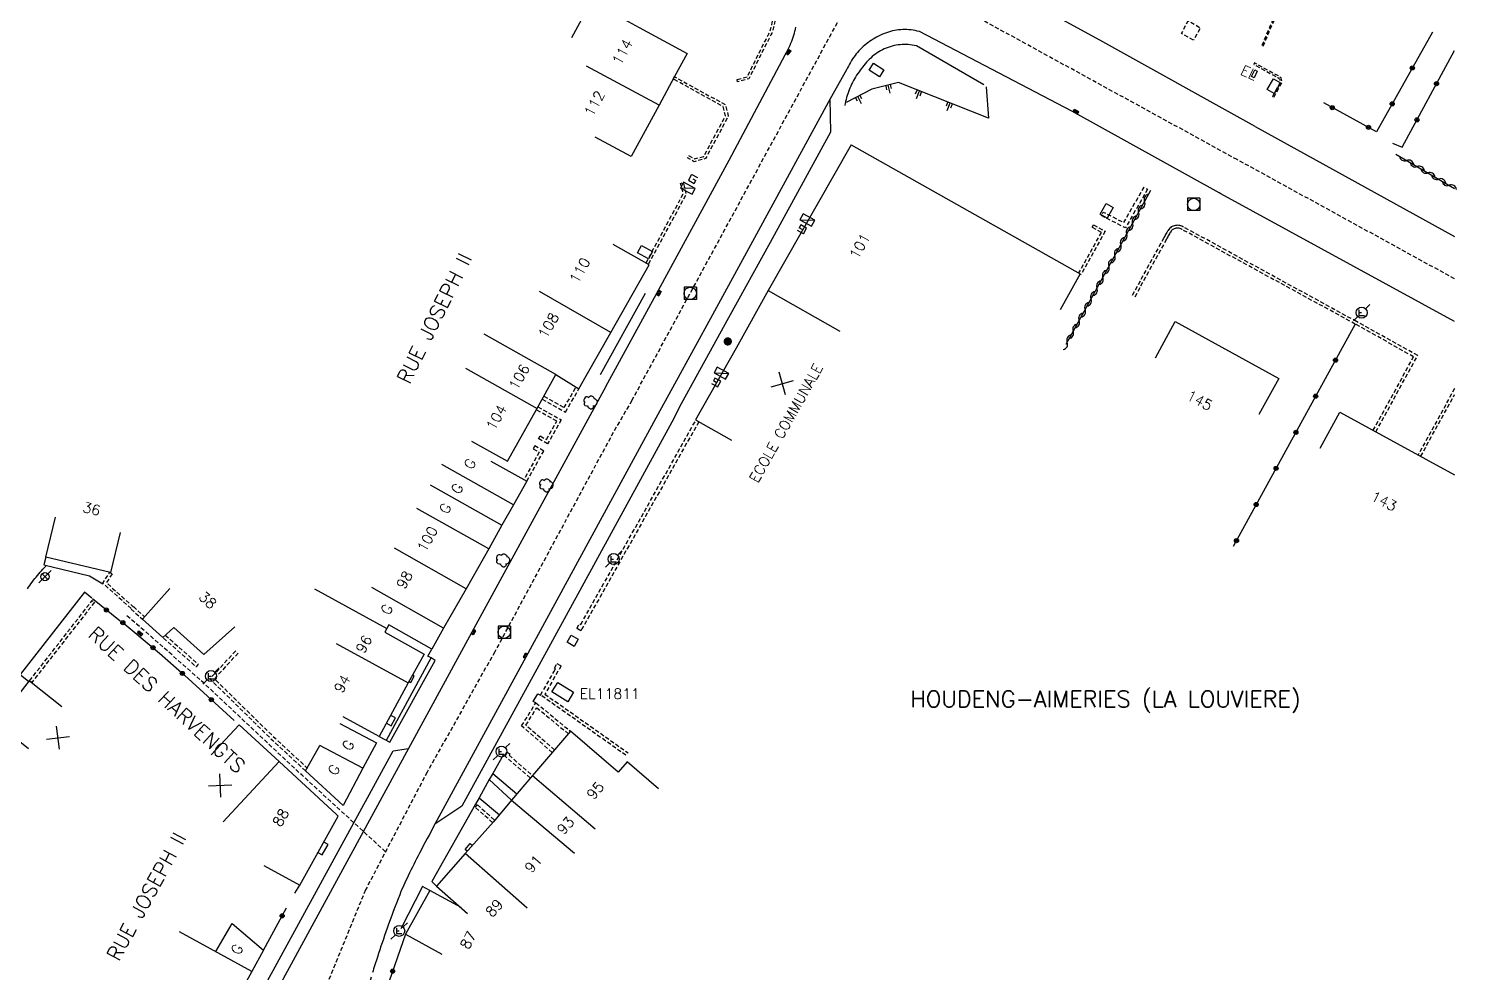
# Model space of a CAD drawing. Header units: millimetres. Extents: x 132999 to 134001, y 131000 to 132000.
# Drawn here: x 133826.9 to 134000.3, y 131203.3 to 131318 of the extents above; entities that cross this region are included whole.
import ezdxf
from ezdxf.enums import TextEntityAlignment as Align

# ---------------------------------------------------------------- set-up
doc = ezdxf.new("R2010")
doc.units = ezdxf.units.MM
doc.linetypes.add('DASHED', pattern=[0.75, 0.5, -0.25])
doc.layers.get('0').update_dxf_attribs({"linetype": 'CONTINUOUS'})
for name, color, linetype in [('W0001', 6, 'DASHED'), ('W0008', 7, 'CONTINUOUS'), ('W0017', 7, 'CONTINUOUS'), ('W0100', 7, 'CONTINUOUS'), ('W0112', 1, 'DASHED'), ('W0211', 2, 'CONTINUOUS'), ('W0300', 7, 'CONTINUOUS'), ('W0310', 3, 'CONTINUOUS'), ('W0322', 7, 'CONTINUOUS'), ('W0400', 7, 'CONTINUOUS'), ('W0420', 7, 'CONTINUOUS'), ('W0432', 7, 'CONTINUOUS'), ('W0454', 7, 'CONTINUOUS'), ('W0471', 7, 'CONTINUOUS'), ('W0980', 7, 'CONTINUOUS'), ('W0984', 7, 'CONTINUOUS'), ('W0989', 7, 'CONTINUOUS'), ('W0991', 7, 'CONTINUOUS'), ('W1102', 7, 'CONTINUOUS'), ('W1471', 7, 'CONTINUOUS'), ('W1473', 7, 'CONTINUOUS')]:
    doc.layers.add(name, color=color, linetype=linetype)
doc.styles.get("Standard").update_dxf_attribs({"font": 'romans.shx', "width": 0.85})

# ---------------------------------------------------------------- blocks, each defined once
blk = doc.blocks.new('T400')
for p, q in [((-0.15, 0.3), (0.15, 0.3)), ((-0.15, -0.25), (-0.15, 0.3)), ((-0.15, 0.15), (0.15, 0.15)), ((-0.15, 0), (0.15, 0)), ((0.15, 0.3), (0.15, -0.25)), ((-0.15, -0.15), (0.15, -0.15)), ((-0.15, -0.25), (-0.15, -0.3)), ((-0.15, -0.3), (0.15, -0.3)), ((0.15, -0.3), (0.15, -0.25))]:
    blk.add_line(p, q)
blk = doc.blocks.new('T471')
for p, q in [((-0.333334, 0.333334), (-0.333334, -0.333334)), ((-0.333334, 0), (0, 0)), ((0.500001, 0.500001), (1.000002, 1.000002)), ((-0.500001, -0.500001), (-1.000002, -1.000002)), ((-0.333334, -0.333334), (0.333334, -0.333334))]:
    blk.add_line(p, q)
blk.add_ellipse((0, 0), major_axis=(0.471405, 0.471405), ratio=1, start_param=5.4977871438, end_param=11.780972451)
blk = doc.blocks.new('t991o')
at = {"color": 0, "linetype": 'Continuous'}
for p, q in [((-1, 1), (1, -1)), ((-1, -1), (1, 1))]:
    blk.add_line(p, q, dxfattribs=at)
blk = doc.blocks.new('t322o')
at = {"color": 0, "linetype": 'Continuous'}
for radius in [0.25, 0.15]:
    blk.add_circle((0, 0), radius, dxfattribs=at)
blk = doc.blocks.new('t310o')
at = {"color": 0, "linetype": 'Continuous'}
for centre, start, end in [((-0.5, 0.38), 216.8699, 323.1304), ((0.5, -0.37), 36.8699, 143.1303)]:
    blk.add_arc(centre, 0.625, start, end, dxfattribs=at)
blk = doc.blocks.new('T420')
for p, q in [((0.75, 0.75), (-0.75, 0.75)), ((-0.75, 0.75), (-0.75, -0.75)), ((0.75, 0.75), (0.75, -0.75)), ((0.75, -0.75), (-0.75, -0.75))]:
    blk.add_line(p, q)
blk.add_ellipse((0, 0), major_axis=(-0.53, 0.53), ratio=1, start_param=3.926991, end_param=10.210176)
blk = doc.blocks.new('t112o')
at = {"color": 0, "linetype": 'Continuous'}
for p, q in [((-0.5, 0.5), (0.5, 0.5)), ((-0.5, -0.5), (-0.5, 0.5)), ((0.5, 0.5), (0.5, -0.5)), ((0.5, -0.5), (-0.5, -0.5))]:
    blk.add_line(p, q, dxfattribs=at)
blk = doc.blocks.new('T300')
for p, q in [((-0.8, 0.51), (-0.86, 0.34)), ((-0.86, 0.34), (-0.86, 0.17)), ((-0.86, 0.17), (-0.74, 0.06)), ((-0.69, 0.63), (-0.8, 0.51)), ((-0.8, -0.06), (-0.74, 0.06)), ((-0.74, 0.06), (-0.69, 0.11)), ((-0.57, 0.69), (-0.69, 0.63)), ((-0.46, 0.69), (-0.57, 0.69)), ((-0.29, 0.63), (-0.46, 0.69)), ((-0.29, 0.63), (-0.17, 0.74)), ((-0.23, 0.57), (-0.29, 0.63)), ((-0.17, 0.74), (-0.06, 0.8)), ((-0.06, 0.8), (0.06, 0.8)), ((0.06, 0.8), (0.23, 0.74)), ((0.23, 0.74), (0.34, 0.63)), ((0.34, 0.63), (0.4, 0.51)), ((0.46, 0.46), (0.34, 0.46)), ((0.4, 0.51), (0.4, 0.46)), ((0.57, 0.4), (0.46, 0.46)), ((0.57, 0.4), (0.69, 0.29)), ((0.69, 0.29), (0.74, 0.17)), ((0.74, 0.06), (0.69, -0.17)), ((0.74, 0.17), (0.74, 0.06)), ((-0.8, -0.17), (-0.8, -0.06)), ((-0.8, -0.23), (-0.8, -0.17)), ((-0.74, -0.34), (-0.8, -0.23)), ((-0.69, -0.4), (-0.74, -0.34)), ((-0.51, -0.46), (-0.69, -0.4)), ((-0.4, -0.46), (-0.51, -0.46)), ((-0.4, -0.46), (-0.34, -0.46)), ((-0.34, -0.46), (-0.34, -0.4)), ((-0.34, -0.51), (-0.34, -0.46)), ((-0.29, -0.63), (-0.34, -0.51)), ((-0.17, -0.74), (-0.29, -0.63)), ((-0.06, -0.8), (-0.17, -0.74)), ((0.06, -0.8), (-0.06, -0.8)), ((0.17, -0.74), (0.06, -0.8)), ((0.23, -0.69), (0.17, -0.74)), ((0.29, -0.46), (0.23, -0.46)), ((0.29, -0.63), (0.23, -0.69)), ((0.46, -0.4), (0.29, -0.46)), ((0.34, -0.51), (0.29, -0.63)), ((0.34, -0.51), (0.34, -0.46)), ((0.57, -0.34), (0.46, -0.4)), ((0.63, -0.29), (0.57, -0.34)), ((0.69, -0.17), (0.63, -0.29))]:
    blk.add_line(p, q)
blk = doc.blocks.new('T432')
at = {"flags": 128}
for points in [[(-0.4, 2.1), (-0.4, 1.3)], [(-0.39, 2.1), (0.41, 2.1)], [(0.8, 0.8), (-0.8, 0.8)], [(-0.8, 0.8), (-0.8, 0)], [(0.8, 0.8), (-0.8, 0)], [(-0.8, 0), (0.8, 0)], [(-0.4, 1.3), (0.4, 1.3)], [(0, 1.7), (0.4, 1.7)], [(0.4, 1.3), (0.4, 1.7)], [(0.8, 0), (0.8, 0.8)]]:
    blk.add_lwpolyline(points, dxfattribs=at)
blk = doc.blocks.new('T454')
for p, q in [((-0.25, 0.25), (0.25, -0.25)), ((-0.25, -0.25), (0.25, 0.25)), ((0.75, 0.75), (0.375, 0.375)), ((-0.375, -0.375), (-0.75, -0.75))]:
    blk.add_line(p, q)
blk.add_ellipse((0, 0), major_axis=(0.354, 0.354), ratio=1, start_param=5.497787143782138, end_param=11.78097245096172)
blk = doc.blocks.new('t211o')
at = {"color": 0, "linetype": 'Continuous'}
for p, q in [((-0.29, 0.5), (-0.29, 0)), ((0, 1), (0, 0)), ((0.29, 0.5), (0.29, 0))]:
    blk.add_line(p, q, dxfattribs=at)
blk = doc.blocks.new('T1471')
at = {"color": 0, "linetype": 'Continuous', "flags": 128}
blk.add_lwpolyline([(-0.75, -0.5), (-0.75, 0.5), (0.75, 0.5), (0.75, -0.5), (-0.75, -0.5)], dxfattribs=at)
blk = doc.blocks.new('T1473')
at = {"color": 0, "linetype": 'Continuous', "const_width": 0.5, "flags": 128}
blk.add_lwpolyline([(-0.25, 0, 1), (0.25, 0, 1)], format="xyb", close=True, dxfattribs=at)

msp = doc.modelspace()

# ---------------------------------------------------------------- linework, layer by layer
at = {"layer": 'W0001', "flags": 128}
for points in [[(133973.61, 131302.06), (133938.96, 131321.05), (133921.19, 131331), (133894.32, 131345.95), (133888.4, 131349.64), (133883.14, 131352.42), (133872.4, 131356.8), (133860.84, 131360.55), (133843.05, 131365.06), (133832.34, 131367.69), (133823.74, 131369.18), (133815.23, 131370.06)], [(133900.12, 131272.8), (133929.29, 131326.46)], [(133870.22, 131218.01), (133860.05, 131227.33), (133852.9, 131234.04), (133848.41, 131238.26), (133846.65, 131239.83), (133842.63, 131243.38), (133840.12, 131245.55), (133838.69, 131246.76)]]:
    msp.add_lwpolyline(points, dxfattribs=at)
at = {"layer": 'W0001'}
for points in [[(134000, 131287.58), (133973.61, 131302.06)], [(133900.12, 131272.8), (133897.87, 131268.93), (133883.48, 131242.29), (133875.27, 131227.67), (133867.79, 131213.36), (133860.29, 131195.06), (133854.2, 131179.25)]]:
    msp.add_lwpolyline(points, dxfattribs=at)
at = {"layer": 'W0008', "flags": 128}
for points in [[(133975.78, 131306.09), (133956.92, 131316.58), (133946.19, 131322.48)], [(133896.97, 131274.52), (133903.37, 131286.2), (133911.92, 131302), (133918.74, 131314.78), (133918.87, 131315.01), (133918.99, 131315.25), (133919.11, 131315.49), (133919.22, 131315.72), (133919.33, 131315.96), (133919.43, 131316.2), (133919.53, 131316.44), (133919.62, 131316.68), (133919.7, 131316.92), (133919.78, 131317.17), (133919.85, 131317.41), (133919.92, 131317.65), (133919.98, 131317.9), (133920.03, 131318.14)], [(133971.44, 131298.03), (133953.54, 131307.96), (133935.04, 131317.61), (133934.78, 131317.67), (133934.53, 131317.73), (133934.27, 131317.77), (133934.02, 131317.81), (133933.76, 131317.83), (133933.51, 131317.85), (133933.26, 131317.85), (133933.01, 131317.85), (133932.76, 131317.84), (133932.51, 131317.82), (133932.26, 131317.78), (133932.01, 131317.74), (133931.77, 131317.69), (133931.52, 131317.63), (133931.28, 131317.56), (133931.03, 131317.48), (133930.79, 131317.39), (133930.55, 131317.29), (133930.3, 131317.18), (133930.07, 131317.06), (133929.84, 131316.94), (133929.62, 131316.81), (133929.4, 131316.68), (133929.19, 131316.55), (133928.98, 131316.41), (133928.78, 131316.26), (133928.59, 131316.11), (133928.4, 131315.95), (133928.21, 131315.79), (133928.03, 131315.62), (133927.86, 131315.45), (133927.69, 131315.27), (133927.53, 131315.09), (133927.37, 131314.9), (133927.22, 131314.7), (133927.07, 131314.5), (133926.93, 131314.3), (133926.79, 131314.09), (133926.66, 131313.87), (133926.53, 131313.65), (133926.41, 131313.43), (133926.3, 131313.2), (133926.19, 131312.96), (133924.18, 131309.43), (133915.25, 131292.99), (133909.9, 131283.23), (133905.32, 131274.81), (133903.28, 131271.09)], [(133924.17, 131309.43), (133924.24, 131305.4), (133916.9, 131292), (133911.84, 131282.83), (133906.12, 131272.4), (133904.96, 131270.17)], [(133904.96, 131270.17), (133888.58, 131240.19), (133879.49, 131223.54), (133876.22, 131221.35)], [(133826.75, 131249.92), (133826.89, 131250.13), (133827.04, 131250.34), (133827.18, 131250.55), (133827.33, 131250.76), (133827.49, 131250.97), (133827.64, 131251.17), (133827.8, 131251.37), (133827.96, 131251.57), (133828.13, 131251.76), (133828.3, 131251.95), (133828.47, 131252.14), (133828.64, 131252.33), (133828.82, 131252.52), (133829, 131252.7)], [(133834.58, 131248.79), (133833.67, 131249.52), (133825.85, 131239.52), (133826.92, 131238.68)], [(133870.34, 131231.54), (133875.77, 131241.54)], [(133884.51, 131229.75), (133883.24, 131227.49), (133882.82, 131226.76), (133881.59, 131224.57), (133881.14, 131223.77), (133875.83, 131214.39), (133876.43, 131213.81)], [(133883.24, 131227.49), (133886.17, 131225.03)], [(133882.82, 131226.76), (133885.52, 131224.25)], [(133881.14, 131223.77), (133881.3, 131223.63)], [(133881.59, 131224.57), (133884.05, 131222.5)], [(133875.6, 131213.31), (133874.7, 131213.79), (133872.09, 131208.63)]]:
    msp.add_lwpolyline(points, dxfattribs=at)
at = {"layer": 'W0008'}
for points in [[(133975.78, 131306.09), (134000, 131292.74)], [(134000, 131282.39), (133971.64, 131297.92), (133971.44, 131298.03)], [(133896.97, 131274.52), (133881.67, 131246.44), (133873.03, 131230.56), (133857.26, 131201.61), (133850.47, 131189.13), (133850.89, 131193.13), (133871.13, 131230.26), (133873.03, 131230.56)], [(133869.47, 131232), (133870.76, 131231.32), (133876.25, 131241.23), (133875.77, 131241.54), (133875.36, 131241.77), (133875.83, 131242.62)], [(133873.08, 131238.69), (133873.28, 131238.57), (133873.71, 131239.34), (133873.51, 131239.45)], [(133888.47, 131236.08), (133888.16, 131236.27), (133888.72, 131237.19), (133889.03, 131237.01)], [(133870.34, 131233.61), (133870.91, 131233.31), (133871.44, 131234.26), (133870.86, 131234.57)], [(133862.01, 131217.91), (133862.54, 131217.61), (133863.24, 131218.89), (133862.72, 131219.18)], [(133880.15, 131218.06), (133879.88, 131218.29), (133880.49, 131219.01), (133880.77, 131218.76)]]:
    msp.add_lwpolyline(points, dxfattribs=at)
for points in [[(133903.28, 131271.09), (133887.01, 131241.19), (133876.22, 131221.35, 0.004717), (133874.35, 131217.83, 0.006139), (133872.97, 131215.09, 0.018837), (133871.94, 131212.78, 0.010967), (133870.42, 131208.71, 0.003886), (133869.23, 131205.2, 0.007302), (133868.64, 131203.32, 0.003382)], [(133868.48, 131202.78, 0.000408), (133867.22, 131198.33, 0.007135)]]:
    msp.add_lwpolyline(points, format="xyb", dxfattribs=at)
at = {"layer": 'W0017', "flags": 128}
for points in [[(133896.31, 131275.97), (133901.77, 131285.86)], [(133828.98, 131253.79), (133828.75, 131252.84), (133834.29, 131251.51), (133835.92, 131250.55)]]:
    msp.add_lwpolyline(points, dxfattribs=at)
at = {"layer": 'W0100', "flags": 128}
for points in [[(133892.83, 131316.9), (133895.23, 131321.28), (133901.03, 131318.11), (133906.82, 131314.94), (133905.3, 131312.14), (133903.43, 131308.67), (133900.05, 131302.43), (133895.66, 131304.81)], [(133926.73, 131303.87), (133916.67, 131286.15), (133912.77, 131279.18), (133907.87, 131270.44), (133912.23, 131267.99)], [(133926.75, 131303.86), (133954.56, 131288.2), (133952.11, 131283.84)], [(133894.58, 131275.82), (133897.58, 131281.06), (133902.22, 131289.28), (133897.86, 131291.74)], [(133838.01, 131256.76), (133836.84, 131251.9), (133828.97, 131253.79), (133830.14, 131258.65)], [(133844.02, 131249.98), (133840.71, 131246.24), (133843.19, 131244.03), (133844.51, 131245.22), (133848.18, 131241.96), (133851.91, 131245.33)], [(133826.87, 131230.52), (133822.94, 131233.62), (133827, 131238.76), (133830.92, 131235.66)], [(133864.47, 131222.33), (133864.45, 131222.35), (133864.28, 131222.51), (133857.31, 131228.95), (133852.46, 131233.43), (133849.07, 131229.76)], [(133865.09, 131223.61), (133865.09, 131223.61), (133860.5, 131227.84), (133862.23, 131230.89)]]:
    msp.add_lwpolyline(points, dxfattribs=at)
for points in [[(133975.33, 131312.17), (133975.74, 131312.95), (133976.04, 131312.79), (133975.69, 131312.01)], [(133891.14, 131238.56), (133893.05, 131237.38), (133892.34, 131236.23), (133890.43, 131237.42)]]:
    msp.add_lwpolyline(points, close=True, dxfattribs=at)
at = {"layer": 'W0100'}
for points in [[(133963.69, 131278), (133966.09, 131282.39), (133978.66, 131275.48), (133976.25, 131271.11)], [(133880.66, 131267.87), (133885.03, 131265.44), (133888.54, 131271.73), (133890.9, 131275.95), (133893.69, 131274.24), (133894.58, 131275.82)], [(133983.7, 131267.02), (133986.09, 131271.41), (134000, 131263.77)], [(133882.99, 131265.44), (133887.36, 131263.01), (133885.76, 131260.15), (133884.36, 131257.65), (133882.75, 131254.78), (133880, 131249.94), (133877.27, 131245.16), (133875.83, 131242.62), (133870.63, 131245.58), (133870.12, 131244.68), (133874.93, 131242.02), (133872.99, 131238.52), (133869.47, 131232), (133865.07, 131234.37)], [(133864.69, 131233.59), (133869.11, 131231.24), (133867.46, 131228.14), (133865.09, 131223.61)], [(133903.35, 131225.66), (133899.56, 131228.92), (133898.47, 131227.65), (133892.68, 131232.63), (133888.06, 131227.27), (133885.52, 131224.25), (133883.33, 131221.64), (133879.9, 131217.78), (133876.43, 131213.81), (133880.19, 131210.52)], [(133855.43, 131216.35), (133859.8, 131213.93), (133864.47, 131222.33)], [(133879.39, 131211.22), (133875.6, 131213.31), (133872.66, 131207.98), (133877.04, 131205.57)], [(133849.62, 131205.87), (133851.6, 131209.27), (133851.6, 131209.27), (133855.42, 131206.05), (133855.42, 131206.05), (133854.01, 131203.48), (133849.6, 131195.4), (133847.11, 131190.88), (133845.28, 131191.83), (133843.24, 131188.11), (133838.86, 131190.51)]]:
    msp.add_lwpolyline(points, dxfattribs=at)
at = {"layer": 'W0112', "flags": 128}
for points in [[(133912.9, 131311.79), (133914.13, 131312.11), (133916.18, 131316.24), (133916.31, 131316.46), (133916.43, 131316.67), (133916.54, 131316.89), (133916.65, 131317.1), (133916.74, 131317.32), (133916.83, 131317.54), (133916.91, 131317.76), (133916.99, 131317.99), (133917.06, 131318.21), (133917.11, 131318.44), (133917.17, 131318.68), (133917.21, 131318.91), (133917.25, 131319.15), (133917.28, 131319.39), (133917.3, 131319.63), (133917.32, 131319.87), (133917.33, 131320.12), (133917.33, 131320.37), (133917.33, 131320.61), (133917.32, 131320.86), (133917.3, 131321.1), (133917.28, 131321.34), (133917.26, 131321.58), (133917.22, 131321.82), (133917.18, 131322.06), (133917.14, 131322.29), (133917.09, 131322.53), (133917.04, 131322.76), (133916.97, 131322.99), (133916.91, 131323.22), (133916.83, 131323.45), (133916.75, 131323.68), (133916.67, 131323.91), (133916.58, 131324.14), (133916.48, 131324.36), (133916.38, 131324.59), (133916.31, 131324.73), (133900.81, 131332.9), (133892.34, 131334.61), (133880.63, 131336.72), (133880.68, 131337), (133892.39, 131334.89), (133900.91, 131333.17), (133916.52, 131324.94), (133916.63, 131324.71), (133916.74, 131324.48), (133916.84, 131324.25), (133916.93, 131324.01), (133917.02, 131323.78), (133917.1, 131323.54), (133917.18, 131323.31), (133917.25, 131323.07), (133917.31, 131322.83), (133917.37, 131322.59), (133917.42, 131322.35), (133917.46, 131322.1), (133917.5, 131321.86), (133917.54, 131321.61), (133917.56, 131321.37), (133917.59, 131321.12), (133917.6, 131320.87), (133917.61, 131320.62), (133917.61, 131320.37), (133917.61, 131320.11), (133917.6, 131319.86), (133917.58, 131319.61), (133917.56, 131319.35), (133917.53, 131319.11), (133917.49, 131318.86), (133917.44, 131318.62), (133917.39, 131318.38), (133917.33, 131318.14), (133917.26, 131317.9), (133917.18, 131317.67), (133917.1, 131317.44), (133917, 131317.21), (133916.9, 131316.98), (133916.79, 131316.76), (133916.68, 131316.54), (133916.56, 131316.32), (133916.42, 131316.1), (133914.33, 131311.87), (133912.97, 131311.51)], [(133976.75, 131315.83), (133979.75, 131322.89), (133979.59, 131322.96), (133976.59, 131315.9)], [(133968.29, 131316.56), (133966.84, 131317.39), (133967.67, 131318.92), (133969.15, 131318.06)], [(133978.07, 131309.64), (133979.07, 131311.52), (133978.93, 131311.94), (133978.68, 131312.18), (133975.73, 131313.8), (133975.64, 131313.63), (133978.56, 131312.02), (133978.76, 131311.83), (133978.86, 131311.53), (133977.9, 131309.73)], [(133907.02, 131302.55), (133907.74, 131302.15), (133908.85, 131302.46), (133911.49, 131307.37), (133911.2, 131308.52), (133905.14, 131311.85), (133905.3, 131312.13), (133911.48, 131308.73), (133911.83, 131307.33), (133909.07, 131302.19), (133907.7, 131301.81), (133906.87, 131302.27)], [(133901.85, 131289.54), (133906.36, 131297.89), (133906.05, 131299.18), (133906.37, 131299.26), (133906.71, 131297.84), (133902.14, 131289.38)], [(133962.73, 131298.47), (133960.04, 131293.76), (133957.12, 131295.26), (133957.35, 131295.7), (133959.84, 131294.42), (133962.3, 131298.72)], [(133837.04, 131251.76), (133836.34, 131250.67), (133839.59, 131247.76), (133839.36, 131247.52), (133835.91, 131250.61), (133836.76, 131251.94)], [(133834.89, 131248.31), (133827.27, 131238.55), (133827, 131238.76), (133834.62, 131248.53)]]:
    msp.add_lwpolyline(points, close=True, dxfattribs=at)
at = {"layer": 'W0112'}
for points in [[(133954.33, 131288.22), (133957.14, 131293.23), (133956, 131293.86), (133956.16, 131294.14), (133956.16, 131294.14), (133957.59, 131293.36), (133954.61, 131288.06)], [(133990.44, 131269.02), (133995.52, 131278.27), (133988.11, 131282.39), (133967.08, 131293.89), (133967.06, 131293.89), (133967.05, 131293.91), (133967.03, 131293.91), (133967.02, 131293.92), (133967, 131293.94), (133966.97, 131293.94), (133966.95, 131293.95), (133966.94, 131293.97), (133966.92, 131293.97), (133966.91, 131293.98), (133966.91, 131293.98), (133966.78, 131294.03), (133966.66, 131294.06), (133966.52, 131294.08), (133966.38, 131294.09), (133966.25, 131294.08), (133966.11, 131294.06), (133965.97, 131294.03), (133965.84, 131293.98), (133965.72, 131293.94), (133965.61, 131293.88), (133965.5, 131293.78), (133965.39, 131293.69), (133965.3, 131293.59), (133965.22, 131293.47), (133965.14, 131293.36), (133965.06, 131293.23), (133965, 131293.11), (133964.92, 131292.97), (133964.86, 131292.84), (133964.8, 131292.72), (133964.8, 131292.72), (133964.78, 131292.7), (133964.78, 131292.69), (133964.77, 131292.67), (133964.75, 131292.66), (133964.75, 131292.64), (133964.73, 131292.62), (133964.73, 131292.61), (133964.72, 131292.59), (133964.72, 131292.58), (133964.7, 131292.56), (133964.7, 131292.56), (133960.73, 131285.33)], [(133990.13, 131269.19), (133995.03, 131278.12), (133987.95, 131282.09), (133966.91, 131293.58), (133966.89, 131293.59), (133966.88, 131293.59), (133966.86, 131293.61), (133966.84, 131293.62), (133966.83, 131293.62), (133966.81, 131293.64), (133966.8, 131293.64), (133966.78, 131293.66), (133966.77, 131293.66), (133966.77, 131293.66), (133966.77, 131293.66), (133966.67, 131293.69), (133966.58, 131293.72), (133966.48, 131293.73), (133966.38, 131293.73), (133966.28, 131293.73), (133966.17, 131293.72), (133966.08, 131293.69), (133965.97, 131293.66), (133965.89, 131293.62), (133965.8, 131293.58), (133965.72, 131293.52), (133965.64, 131293.44), (133965.58, 131293.36), (133965.5, 131293.27), (133965.44, 131293.17), (133965.38, 131293.06), (133965.3, 131292.94), (133965.23, 131292.81), (133965.17, 131292.69), (133965.17, 131292.69), (133965.11, 131292.56), (133965.09, 131292.55), (133965.08, 131292.5), (133965.06, 131292.48), (133965.06, 131292.47), (133965.05, 131292.45), (133965.05, 131292.45), (133965.03, 131292.44), (133965.03, 131292.42), (133965.02, 131292.39), (133965.02, 131292.39), (133965.02, 131292.39), (133961.05, 131285.16)], [(133889.24, 131272.98), (133892.08, 131271.39), (133893.69, 131274.24)], [(133889.43, 131273.33), (133891.92, 131271.94), (133893.34, 131274.44)], [(134000, 131274.26), (133995.58, 131266.2)], [(133888.71, 131272.04), (133891.56, 131270.46), (133889.9, 131267.53), (133888.81, 131268.15), (133889, 131268.5), (133889.75, 131268.07), (133891.01, 131270.3), (133888.52, 131271.69)], [(133995.89, 131266.03), (134000, 131273.53)], [(133908.25, 131270.22), (133894.07, 131245.06), (133894.07, 131245.06), (133894.07, 131245.06), (133893.95, 131244.85), (133893.45, 131245.13), (133893.79, 131245.7), (133893.92, 131245.62), (133907.9, 131270.42)], [(133887.36, 131263.01), (133889.42, 131266.67), (133888.34, 131267.29), (133888.14, 131266.95), (133888.88, 131266.52), (133887.01, 131263.21)], [(133899.4, 131229.72), (133889.05, 131237.04), (133890.66, 131239.86), (133890.86, 131240.22), (133890.73, 131240.3), (133891.03, 131240.86), (133891.53, 131240.57), (133891.53, 131240.57), (133891.53, 131240.57), (133891.53, 131240.57), (133889.57, 131237.15), (133899.66, 131230.02)], [(133890.47, 131230.07), (133886.74, 131233.29), (133888.48, 131236.1), (133892.68, 131232.63)], [(133890.73, 131230.37), (133887.26, 131233.37), (133888.58, 131235.5), (133892.42, 131232.33)], [(133887.8, 131226.97), (133884.7, 131229.64), (133884.96, 131230.08), (133885.31, 131229.88), (133885.22, 131229.72), (133888.06, 131227.27)], [(133883.23, 131221.53), (133881.11, 131223.41), (133881.37, 131223.71), (133883.49, 131221.83)]]:
    msp.add_lwpolyline(points, dxfattribs=at)
at = {"layer": 'W0112', "flags": 128}
for points in [[(133839.61, 131247.77), (133840.97, 131246.54)], [(133839.33, 131247.48), (133840.71, 131246.24)], [(133843.49, 131244.3), (133847.49, 131240.77), (133847.22, 131240.47), (133843.19, 131244.03)], [(133852.03, 131242.41), (133848.9, 131239), (133856.54, 131231.5), (133860.5, 131227.84)], [(133852.33, 131242.14), (133849.45, 131239.01), (133856.81, 131231.79), (133860.77, 131228.13)]]:
    msp.add_lwpolyline(points, dxfattribs=at)
at = {"layer": 'W0211', "flags": 128}
for points in [[(133942.85, 131311.15), (133934.66, 131315.87), (133934.41, 131315.92), (133934.16, 131315.97), (133933.91, 131316), (133933.66, 131316.03), (133933.42, 131316.04), (133933.17, 131316.05), (133932.93, 131316.04), (133932.68, 131316.02), (133932.44, 131315.99), (133932.2, 131315.96), (133931.96, 131315.91), (133931.72, 131315.85), (133931.48, 131315.78), (133931.24, 131315.7), (133931.01, 131315.61), (133930.77, 131315.51), (133930.54, 131315.4), (133930.32, 131315.28), (133930.1, 131315.15), (133929.89, 131315.02), (133929.69, 131314.88), (133929.5, 131314.73), (133929.31, 131314.57), (133929.13, 131314.4), (133928.95, 131314.24), (133928.78, 131314.06), (133928.61, 131313.88), (133928.45, 131313.69), (133928.29, 131313.51), (133928.14, 131313.31), (133927.99, 131313.12), (133927.84, 131312.91), (133927.7, 131312.71), (133927.55, 131312.51), (133927.41, 131312.3), (133927.28, 131312.09), (133927.15, 131311.87), (133927.03, 131311.66), (133926.91, 131311.44), (133926.8, 131311.21), (133926.7, 131310.99), (133926.6, 131310.76), (133926.5, 131310.54), (133926.42, 131310.31), (133926.34, 131310.07), (133926.26, 131309.84), (133926.19, 131309.6), (133926.13, 131309.36), (133926.07, 131309.11), (133926.02, 131308.87), (133925.98, 131308.62)], [(133943.41, 131307.1), (133932.48, 131311.41), (133929.24, 131310.62), (133926.14, 131309.01)], [(133943.14, 131310.92), (133943.4, 131307.1)]]:
    msp.add_lwpolyline(points, dxfattribs=at)
at = {"layer": 'W0310'}
for points in [[(133992.88, 131302.72), (134000, 131298.57)], [(133963.08, 131298.3), (133952.8, 131279.59)]]:
    msp.add_lwpolyline(points, dxfattribs=at)
at = {"layer": 'W0322'}
for points in [[(133997.31, 131317.56), (133990.53, 131305.45), (133984.11, 131308.94)], [(133992.48, 131304.06), (133993.64, 131303.59), (134000, 131315.32)], [(133987.95, 131282.09), (133973.13, 131255.08)]]:
    msp.add_lwpolyline(points, dxfattribs=at)
at = {"layer": 'W0322', "flags": 128}
for points in [[(133838.02, 131246), (133834.65, 131248.74)], [(133838.07, 131246.05), (133839.56, 131244.84), (133842.8, 131242.11), (133845.81, 131239.44), (133851.84, 131233.95)], [(133859.23, 131212.97), (133859.8, 131213.93)], [(133855.42, 131206.05), (133858.21, 131211.2)], [(133872.66, 131207.98), (133870.67, 131202.29)]]:
    msp.add_lwpolyline(points, dxfattribs=at)
at = {"layer": 'W1102', "flags": 128}
for points in [[(133903.43, 131308.67), (133894.63, 131313.43)], [(133897.58, 131281.06), (133888.91, 131286.04)], [(133916.67, 131286.15), (133925.36, 131281.21)], [(133890.9, 131275.95), (133882.19, 131280.86)], [(133888.67, 131271.8), (133879.96, 131276.71)], [(133885.76, 131260.15), (133877.04, 131265.04)], [(133875.64, 131262.55), (133884.36, 131257.65)], [(133882.75, 131254.78), (133874.04, 131259.7)], [(133880, 131249.94), (133871.31, 131254.88)], [(133861.6, 131249.93), (133870.37, 131245.13)], [(133877.27, 131245.16), (133868.58, 131250.11)], [(133864.21, 131243.31), (133872.99, 131238.52)], [(133867.46, 131228.14), (133862.23, 131230.89)], [(133857.31, 131228.95), (133850.53, 131221.62)], [(133888.06, 131227.27), (133895.68, 131220.79)], [(133885.52, 131224.25), (133893.18, 131217.82)], [(133887.4, 131211.16), (133879.9, 131217.78)], [(133854.01, 131203.48), (133845.23, 131208.27)]]:
    msp.add_lwpolyline(points, dxfattribs=at)

# ---------------------------------------------------------------- block references
at = {"layer": 'W0112', "rotation": 240.0079324359106}
msp.add_blockref('t112o', (133892.94, 131243.63), dxfattribs=at)
at = {"layer": 'W0211'}
for p, rotation in [((133931.26, 131311.11), 193.7053254042976), ((133935.03, 131310.4), 158.5120564889859), ((133927.54, 131309.74), 207.3939744094741), ((133938.76, 131308.94), 158.5120564889859)]:
    msp.add_blockref('t211o', p, dxfattribs=dict(at, rotation=rotation))
at = {"layer": 'W0300'}
for p in [(133895.16, 131272.56), (133889.79, 131262.48), (133884.55, 131253.38)]:
    msp.add_blockref('T300', p, dxfattribs=at)
at = {"layer": 'W0310'}
for p, rotation in [((133994.17, 131301.96), 329.7618291482984), ((133995.47, 131301.21), 329.7618291482984), ((133996.76, 131300.45), 329.7618291482984), ((133998.06, 131299.7), 329.7618291482984), ((133999.35, 131298.94), 329.7618291482984), ((133961.64, 131295.67), 241.2130261637318), ((133962.36, 131296.98), 241.2130261637318), ((133960.91, 131294.35), 241.2130261637318), ((133960.19, 131293.04), 241.2130261637318), ((133958.75, 131290.41), 241.2130261637318), ((133959.47, 131291.72), 241.2130261637318), ((133958.02, 131289.09), 241.2130261637318), ((133957.3, 131287.78), 241.2130261637318), ((133955.86, 131285.15), 241.2130261637318), ((133956.58, 131286.46), 241.2130261637318), ((133955.14, 131283.83), 241.2130261637318), ((133954.41, 131282.52), 241.2130261637318), ((133952.97, 131279.89), 241.2130261637318), ((133953.69, 131281.21), 241.2130261637318)]:
    msp.add_blockref('t310o', p, dxfattribs=dict(at, rotation=rotation))
at = {"layer": 'W0322'}
for p, rotation in [((133994.87, 131313.2), 240.7512024791711), ((133997.81, 131311.29), 61.52194363332098), ((133985.15, 131308.37), 151.5172789550012), ((133992.43, 131308.84), 240.7512024791711), ((133995.43, 131306.89), 61.52194363332098), ((133989.55, 131305.99), 151.5172789550012), ((133985.55, 131277.71), 241.2387864851313), ((133983.14, 131273.33), 241.2387864851313), ((133980.74, 131268.94), 241.2387864851313), ((133978.33, 131264.56), 241.2387864851313), ((133975.92, 131260.18), 241.2387864851313), ((133973.52, 131255.79), 241.2387864851313), ((133838.34, 131245.83), 320.9645891747638), ((133841.99, 131242.79), 319.8533674316337), ((133845.56, 131239.66), 318.3791140407668), ((133849.07, 131236.47), 317.7264091329187), ((133857.68, 131210.22), 61.52475245744318), ((133871.09, 131203.5), 250.7094059054021)]:
    msp.add_blockref('t322o', p, dxfattribs=dict(at, rotation=rotation))
msp.add_blockref('t322o', (133836.34, 131247.37), dxfattribs=at)
at = {"layer": 'W0400'}
for p, rotation in [((133919.16, 131315.11), 320.1821258615596), ((133954.05, 131307.9), 60.96861604093568), ((133903.42, 131285.87), 331.3048403527101), ((133840.43, 131244.52), 50.57457338517165), ((133880.88, 131244.67), 151.4613590664547), ((133887.2, 131241.84), 332.7495455660441)]:
    msp.add_blockref('T400', p, dxfattribs=dict(at, rotation=rotation))
at = {"layer": 'W0420'}
for p in [(133968.33, 131296.62), (133907.21, 131285.82), (133884.63, 131244.66)]:
    msp.add_blockref('T420', p, dxfattribs=at)
at = {"layer": 'W0432'}
for p, rotation in [((133906.73, 131298.23), 331.5584324733142), ((133921.62, 131295.08), 151.2819638709817), ((133911.19, 131276.48), 151.2515925027364)]:
    msp.add_blockref('T432', p, dxfattribs=dict(at, rotation=rotation))
at = {"layer": 'W0454'}
msp.add_blockref('T454', (133828.88, 131251.41), dxfattribs=at)
at = {"layer": 'W0471'}
for p in [(133988.72, 131283.48), (133897.91, 131253.55), (133849.04, 131239.34), (133884.3, 131230.17), (133871.88, 131208.39)]:
    msp.add_blockref('T471', p, dxfattribs=at)
at = {"layer": 'W0991'}
for p, rotation in [((133918.38, 131274.87), 60.75475583350579), ((133830.46, 131231.85), 51.68421522187374), ((133850.14, 131226.06), 317.25065155706)]:
    msp.add_blockref('t991o', p, dxfattribs=dict(at, rotation=rotation))
at = {"layer": 'W1471'}
for p, rotation in [((133929.83, 131312.95), 147.9718338567221), ((133978.05, 131310.98), 59.66779681472325), ((133957.76, 131295.85), 61.014099106496), ((133901.72, 131290.82), 331.5584324730967)]:
    msp.add_blockref('T1471', p, dxfattribs=dict(at, rotation=rotation))
at = {"layer": 'W1473'}
msp.add_blockref('T1473', (133911.77, 131279.98), dxfattribs=at)

# ---------------------------------------------------------------- texts
at = {"layer": 'W0980'}
msp.add_text('HOUDENG-AIMERIES (LA LOUVIERE)', height=2, dxfattribs=at).set_placement((133957.63, 131236.41), align=Align.MIDDLE)
at = {"layer": 'W0984'}
for s, rotation, p in [('EL', 336.0506, (133975.05, 131312.63)), ('ECOLE COMMUNALE', 60.5815, (133918.84, 131270.07))]:
    msp.add_text(s, height=1.25, rotation=rotation, dxfattribs=at).set_placement(p, align=Align.MIDDLE)
msp.add_text('EL11811', height=1.25, dxfattribs=at).set_placement((133897.45, 131237.19), align=Align.MIDDLE)
at = {"layer": 'W0989'}
for s, rotation, p in [('RUE JOSEPH II', 63.6911, (133876.14, 131282.8)), ('RUE DES HARVENGTS', 317.232, (133843.68, 131236.46)), ('RUE JOSEPH II', 61.4202, (133841.2, 131212.59))]:
    msp.add_text(s, height=1.75, rotation=rotation, dxfattribs=at).set_placement(p, align=Align.MIDDLE)
at = {"layer": 'W0991'}
for s, rotation, p in [('114', 61.5468, (133898.97, 131315.14)), ('112', 61.6018, (133895.58, 131308.88)), ('101', 60.4216, (133927.78, 131291.56)), ('110', 60.5802, (133893.8, 131288.61)), ('108', 60.169, (133890.01, 131281.92)), ('106', 60.5815, (133886.45, 131275.67)), ('145', 332, (133969.04, 131272.82)), ('104', 60.9523, (133883.68, 131270.75)), ('G', 60.9523, (133880.47, 131265.11)), ('G', 60.9523, (133878.91, 131262.1)), ('36', 346.4874, (133834.54, 131259.65)), ('G', 60.9523, (133877.47, 131259.7)), ('143', 333, (133991.43, 131260.58)), ('100', 60.9523, (133875.3, 131255.97)), ('98', 60.9523, (133872.53, 131251.04)), ('38', 318.4563, (133848.64, 131248.56)), ('G', 60.9523, (133870.37, 131247.43)), ('96', 60.9523, (133867.6, 131243.22)), ('94', 60.9523, (133864.95, 131238.41)), ('G', 60.9523, (133865.68, 131230.93)), ('G', 60.9523, (133863.95, 131227.95)), ('95', 48.6116, (133895.7, 131225.44)), ('88', 60.9523, (133857.5, 131222.15)), ('93', 48.6116, (133892.08, 131221.18)), ('91', 48.6116, (133888.17, 131216.53)), ('89', 48.6116, (133883.42, 131211.17)), ('87', 61.1502, (133880.26, 131207.27)), ('G', 61.3605, (133852.19, 131206.15))]:
    msp.add_text(s, height=1.25, rotation=rotation, dxfattribs=at).set_placement(p, align=Align.MIDDLE)

doc.saveas('drawing.dxf')
